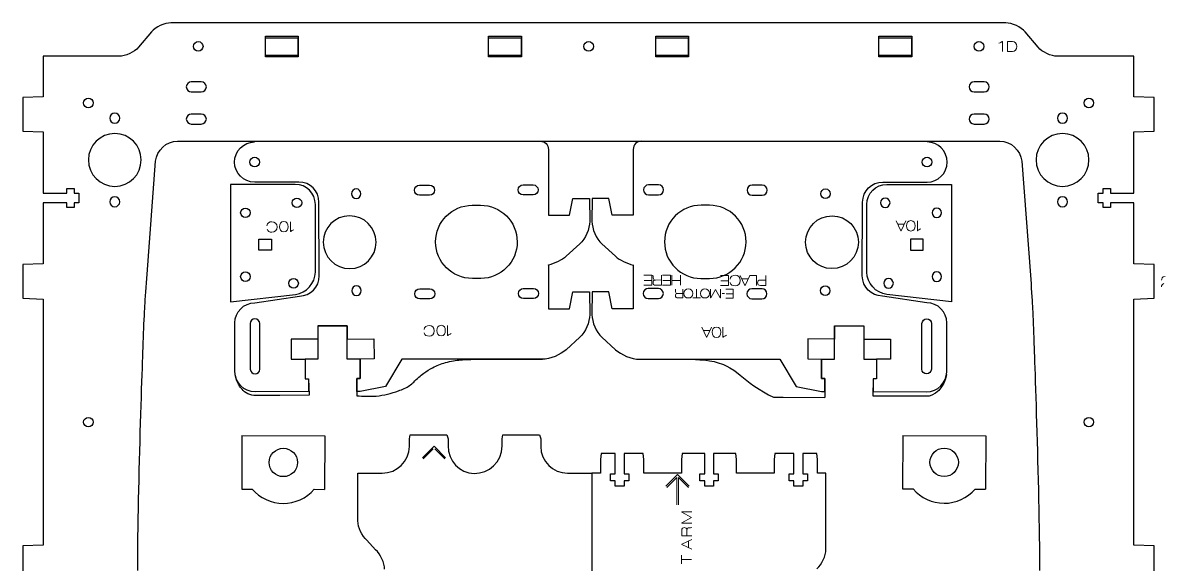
# Model space of a CAD drawing. Header units: millimetres. Extents: x 116 to 1400, y -150 to 993.
# Drawn here: x 1058.7 to 1400.4, y 167.4 to 329.3 of the extents above; entities that cross this region are included whole.
import ezdxf

# ---------------------------------------------------------------- set-up
doc = ezdxf.new("R2010")
doc.units = ezdxf.units.MM
for name, color, linetype in [('CHANGED_PARTS', 3, 'Continuous'), ('CUTS', 1, 'Continuous'), ('ORIGIONAL_PARTS_THAT_WERE_', 6, 'Continuous')]:
    doc.layers.add(name, color=color, linetype=linetype)
doc.layers.add('Text', color=5, linetype='Continuous', lineweight=0)

msp = doc.modelspace()

# ---------------------------------------------------------------- linework, layer by layer
at = {"layer": 'CHANGED_PARTS'}
for p, q in [((1131.27, 319.68), (1131.27, 324.88)), ((1131.27, 324.88), (1141.12, 324.88)), ((1141.12, 319.68), (1141.12, 324.88)), ((1198.05, 319.68), (1198.05, 324.88)), ((1198.05, 324.88), (1207.89, 324.88)), ((1207.89, 319.68), (1207.89, 324.88)), ((1248.05, 319.68), (1248.05, 324.88)), ((1248.05, 324.88), (1257.89, 324.88)), ((1257.89, 319.68), (1257.89, 324.88)), ((1314.82, 319.68), (1314.82, 324.88)), ((1314.82, 324.88), (1324.67, 324.88)), ((1324.67, 319.68), (1324.67, 324.88)), ((1131.27, 319.68), (1141.12, 319.68)), ((1198.05, 319.68), (1207.89, 319.68)), ((1248.05, 319.68), (1257.89, 319.68)), ((1314.82, 319.68), (1324.67, 319.68)), ((1122.2, 224.49), (1122.18, 224.92))]:
    msp.add_line(p, q, dxfattribs=at)
at = {"layer": 'CHANGED_PARTS', "color": 3}
for p, q in [((1146.95, 238.65), (1155.75, 238.68)), ((1146.96, 238.65), (1146.96, 234.7)), ((1155.75, 238.68), (1155.76, 234.73)), ((1301.51, 238.67), (1301.5, 234.73)), ((1301.51, 238.67), (1310.3, 238.65)), ((1310.3, 238.65), (1310.3, 234.69)), ((1146.96, 234.7), (1138.96, 234.67)), ((1138.96, 234.67), (1138.97, 228.67)), ((1155.76, 234.73), (1163.76, 234.76)), ((1163.76, 234.76), (1163.77, 228.75)), ((1293.5, 234.75), (1293.49, 228.75)), ((1301.5, 234.73), (1293.5, 234.75)), ((1310.3, 234.69), (1318.3, 234.67)), ((1318.3, 234.67), (1318.29, 228.67)), ((1138.97, 228.67), (1143.14, 228.69)), ((1143.14, 228.69), (1143.14, 222.84)), ((1163.77, 228.75), (1159.63, 228.74)), ((1159.63, 228.74), (1159.63, 222.89)), ((1193.59, 228.65), (1214.12, 228.67)), ((1243.13, 228.67), (1258.64, 228.66)), ((1258.64, 228.66), (1261.28, 228.54)), ((1261.28, 228.54), (1262.1, 228.47)), ((1262.1, 228.47), (1263.03, 228.37)), ((1263.03, 228.37), (1264.08, 228.23)), ((1264.08, 228.23), (1265.5, 227.95)), ((1265.5, 227.95), (1266.37, 227.74)), ((1266.37, 227.74), (1268.3, 227.09)), ((1268.3, 227.09), (1269.3, 226.64)), ((1269.3, 226.64), (1270.23, 226.13)), ((1270.23, 226.13), (1271.38, 225.39)), ((1293.49, 228.75), (1297.63, 228.74)), ((1297.63, 228.74), (1297.63, 222.9)), ((1318.29, 228.67), (1314.11, 228.69)), ((1314.11, 228.69), (1314.11, 222.84)), ((1143.14, 222.84), (1144.19, 222.85)), ((1144.19, 222.85), (1144.33, 217.89)), ((1158.59, 222.87), (1158.58, 217.77)), ((1159.63, 222.89), (1158.59, 222.87)), ((1271.38, 225.39), (1272.21, 224.79)), ((1272.21, 224.79), (1273.3, 223.92)), ((1273.3, 223.92), (1276.29, 221.53)), ((1297.63, 222.9), (1298.66, 222.89)), ((1298.66, 222.89), (1298.61, 217.27)), ((1313.07, 222.85), (1313.02, 217.62)), ((1314.11, 222.84), (1313.07, 222.85)), ((1334.74, 222.8), (1334.24, 221.54)), ((1335.02, 224.08), (1334.74, 222.8)), ((1335.02, 224.08), (1335.08, 224.92)), ((1276.29, 221.53), (1277.35, 220.76)), ((1277.35, 220.76), (1278.94, 219.7)), ((1278.94, 219.7), (1280.31, 218.89)), ((1280.31, 218.89), (1281.82, 218.06)), ((1332.71, 219.33), (1331.72, 218.48)), ((1333.56, 220.37), (1332.71, 219.33)), ((1334.24, 221.54), (1333.56, 220.37)), ((1135.62, 217.82), (1127.79, 217.78)), ((1144.33, 217.89), (1135.62, 217.82)), ((1281.82, 218.06), (1283.31, 217.34)), ((1283.31, 217.34), (1286.13, 217.33)), ((1286.13, 217.33), (1298.61, 217.27)), ((1329.84, 217.66), (1313.04, 217.62)), ((1330.62, 217.89), (1329.84, 217.66)), ((1331.72, 218.48), (1330.62, 217.89)), ((1124.26, 205.83), (1124.2, 189.83)), ((1124.26, 205.83), (1149.06, 205.74)), ((1149.06, 205.74), (1149, 189.74)), ((1321.96, 205.88), (1321.9, 189.88)), ((1321.96, 205.88), (1346.76, 205.8)), ((1346.76, 205.8), (1346.7, 189.8)), ((1124.2, 189.83), (1127.33, 189.82)), ((1145.88, 189.75), (1149, 189.74)), ((1321.9, 189.88), (1325.03, 189.87)), ((1343.58, 189.81), (1346.7, 189.8))]:
    msp.add_line(p, q, dxfattribs=at)
for centre in [(1136.63, 197.79), (1334.33, 197.84)]:
    msp.add_circle(centre, 4.25, dxfattribs=at)
for centre in [(1136.63, 197.79), (1334.33, 197.84)]:
    msp.add_arc(centre, 12.25, 220.5677, 319.0221, dxfattribs=at)
for points in [[(1076.9, 305.35), (1076.9, 306.14), (1077.53, 306.77), (1078.32, 306.77)], [(1078.32, 303.92), (1077.53, 303.92), (1076.9, 304.56), (1076.9, 305.35)], [(1078.32, 306.77), (1079.11, 306.77), (1079.75, 306.14), (1079.75, 305.35)], [(1079.75, 305.35), (1079.75, 304.56), (1079.11, 303.92), (1078.32, 303.92)], [(1376.2, 305.35), (1376.2, 306.14), (1376.83, 306.77), (1377.62, 306.77)], [(1377.62, 303.92), (1376.83, 303.92), (1376.2, 304.56), (1376.2, 305.35)], [(1377.62, 306.77), (1378.41, 306.77), (1379.04, 306.14), (1379.04, 305.35)], [(1379.04, 305.35), (1379.04, 304.56), (1378.41, 303.92), (1377.62, 303.92)], [(1076.9, 209.87), (1076.9, 210.65), (1077.53, 211.29), (1078.32, 211.29)], [(1078.32, 208.44), (1077.53, 208.44), (1076.9, 209.08), (1076.9, 209.87)], [(1078.32, 211.29), (1079.11, 211.29), (1079.75, 210.65), (1079.75, 209.87)], [(1079.75, 209.87), (1079.75, 209.08), (1079.11, 208.44), (1078.32, 208.44)], [(1376.2, 209.87), (1376.2, 210.65), (1376.83, 211.29), (1377.62, 211.29)], [(1377.62, 208.44), (1376.83, 208.44), (1376.2, 209.08), (1376.2, 209.87)], [(1377.62, 211.29), (1378.41, 211.29), (1379.04, 210.65), (1379.04, 209.87)], [(1379.04, 209.87), (1379.04, 209.08), (1378.41, 208.44), (1377.62, 208.44)]]:
    msp.add_open_spline(points, degree=3, dxfattribs=at)
for points, knots in [([(1158.58, 217.77), (1160.54, 217.63), (1164.8, 217.32), (1170.09, 218.82), (1173.95, 220.25), (1175.75, 221.96), (1177.1, 223.28), (1178.96, 224.76), (1181.56, 226.4), (1184.58, 227.59), (1188.17, 228.38), (1191.01, 228.63), (1193.05, 228.65), (1193.59, 228.65)], [0, 0, 0, 0, 5.875427, 12.707763, 16.361945, 17.995967, 20.0759, 22.036762, 25.11717, 29.265572, 31.675807, 36.152851, 37.779355, 37.779355, 37.779355, 37.779355]), ([(1127.79, 217.78), (1126.99, 217.99), (1125.49, 218.39), (1124.07, 219.85), (1123.11, 221.3), (1122.44, 222.78), (1122.28, 223.92), (1122.2, 224.49)], [0, 0, 0, 0, 2.433095, 4.57217, 5.897493, 7.664195, 9.361944, 9.361944, 9.361944, 9.361944])]:
    msp.add_open_spline(points, degree=3, knots=knots, dxfattribs=at)
at = {"layer": 'CUTS', "color": 1}
for points in [[(1352.74, 329.33), (1103, 329.33)], [(1097.18, 326.62), (1093.32, 322.03)], [(1362.42, 322.03), (1358.56, 326.62)], [(1087.51, 319.33), (1064.81, 319.33), (1064.81, 307.23), (1058.72, 306.98), (1058.72, 296.94), (1064.81, 296.69), (1064.81, 278.38), (1071.83, 278.38), (1071.83, 279.78), (1074.03, 279.78), (1074.03, 278.38), (1075.47, 278.38), (1075.47, 275.52), (1074.03, 275.52), (1074.03, 274.12), (1071.83, 274.12), (1071.83, 275.52), (1064.81, 275.52), (1064.81, 257.26), (1058.72, 257.01), (1058.72, 246.92), (1064.81, 246.67), (1064.81, 173.06), (1058.72, 172.81), (1058.72, 162.76)], [(1397.18, 162.76), (1397.18, 172.81), (1391.1, 173.06), (1391.1, 246.67), (1397.18, 246.92), (1397.18, 257.01), (1391.1, 257.26), (1391.1, 275.52), (1384.08, 275.52), (1384.08, 274.12), (1381.88, 274.12), (1381.88, 275.52), (1380.43, 275.52), (1380.43, 278.38), (1381.88, 278.38), (1381.88, 279.78), (1384.08, 279.78), (1384.08, 278.38), (1391.1, 278.38), (1391.1, 296.69), (1397.18, 296.94), (1397.18, 306.98), (1391.1, 307.23), (1391.1, 319.33), (1368.23, 319.33)], [(1112.11, 311.65), (1109.11, 311.65)], [(1346.29, 311.65), (1343.29, 311.65)], [(1109.11, 308.65), (1112.11, 308.65), (1112.11, 308.65)], [(1343.29, 308.65), (1346.29, 308.65), (1346.29, 308.65)], [(1112.11, 302.05), (1109.11, 302.05)], [(1346.29, 302.05), (1343.29, 302.05)], [(1109.11, 299.05), (1112.11, 299.05), (1112.11, 299.05)], [(1343.29, 299.05), (1346.29, 299.05), (1346.29, 299.05)], [(1104.96, 293.91), (1350.99, 293.91)], [(1215.96, 291.45), (1215.96, 271.74), (1222.29, 271.74), (1223.27, 276.76), (1228.27, 276.78), (1228.29, 269.93)], [(1241.3, 291.45), (1241.3, 271.74), (1234.97, 271.74), (1233.99, 276.76), (1228.99, 276.78), (1228.97, 269.93)], [(1095.86, 254.11), (1098.43, 287.93)], [(1357.52, 287.93), (1360.11, 253.81)], [(1140.23, 280.99), (1120.86, 280.94), (1120.86, 245.82), (1140.26, 248.07)], [(1141.3, 281.68), (1128.07, 281.66)], [(1177.35, 280.75), (1180.36, 280.76), (1180.36, 280.76)], [(1208.35, 280.83), (1211.36, 280.84), (1211.36, 280.84)], [(1248.91, 280.83), (1245.9, 280.84), (1245.9, 280.84)], [(1279.91, 280.75), (1276.9, 280.76), (1276.9, 280.76)], [(1315.96, 281.68), (1329.19, 281.66)], [(1317.18, 280.99), (1336.55, 280.94), (1336.55, 245.82), (1317.15, 248.07)], [(1180.37, 277.76), (1177.36, 277.75)], [(1211.37, 277.84), (1208.36, 277.83)], [(1245.89, 277.84), (1248.9, 277.83)], [(1276.89, 277.76), (1279.9, 277.75)], [(1146.22, 254.76), (1146.22, 274.98), (1146.22, 274.98)], [(1146.22, 254.76), (1146.22, 274.98), (1146.22, 274.98)], [(1147.41, 253.6), (1147.31, 275.69)], [(1193.12, 274.74), (1195.62, 274.75), (1195.62, 274.75)], [(1264.14, 274.74), (1261.64, 274.75), (1261.64, 274.75)], [(1309.84, 253.6), (1309.94, 275.69)], [(1311.19, 254.76), (1311.19, 274.98), (1311.19, 274.98)], [(1311.19, 254.76), (1311.19, 274.98), (1311.19, 274.98)], [(1129.35, 263.86), (1129.35, 264.57), (1133.15, 264.57), (1133.15, 261.27), (1129.35, 261.27), (1129.35, 263.86), (1129.35, 263.86)], [(1225.36, 263.23), (1221.27, 259.47)], [(1231.9, 263.23), (1235.99, 259.47)], [(1328.06, 263.86), (1328.06, 264.57), (1324.26, 264.57), (1324.26, 261.27), (1328.06, 261.27), (1328.06, 263.86), (1328.06, 263.86)], [(1215.96, 256.87), (1215.96, 256.88), (1215.96, 243.8), (1222.29, 243.8), (1223.27, 248.82), (1228.27, 248.83), (1228.29, 241.99)], [(1241.3, 256.87), (1241.3, 256.88), (1241.3, 243.8), (1234.97, 243.8), (1233.99, 248.82), (1228.99, 248.83), (1228.97, 241.99)], [(1177.43, 249.75), (1180.44, 249.75), (1180.44, 249.75)], [(1195.68, 252.85), (1193.18, 252.84)], [(1208.43, 249.83), (1211.44, 249.84), (1211.44, 249.84)], [(1248.83, 249.83), (1245.82, 249.84), (1245.82, 249.84)], [(1261.58, 252.85), (1264.08, 252.84)], [(1279.83, 249.75), (1276.82, 249.76), (1276.82, 249.76)], [(1128.12, 245.55), (1141.43, 247.58)], [(1180.45, 246.75), (1177.44, 246.75)], [(1211.45, 246.84), (1208.44, 246.83)], [(1245.81, 246.84), (1248.82, 246.83)], [(1276.81, 246.76), (1279.82, 246.75)], [(1329.13, 245.55), (1315.83, 247.58)], [(1122.18, 224.92), (1122.14, 239.54)], [(1126.72, 239.35), (1126.76, 225.68), (1126.76, 225.68)], [(1129.61, 225.69), (1129.58, 239.35)], [(1327.65, 225.69), (1327.68, 239.36)], [(1330.53, 239.35), (1330.5, 225.68), (1330.5, 225.68)], [(1335.08, 224.92), (1335.12, 239.54)], [(1225.36, 235.28), (1221.27, 231.52)], [(1231.9, 235.28), (1235.99, 231.52)], [(1174.37, 202.58), (1174.37, 202.78), (1174.37, 204.87), (1174.62, 206.1), (1185.55, 206.1), (1185.9, 204.87), (1185.9, 202.94), (1185.9, 202.78)], [(1202.09, 202.78), (1202.1, 202.94), (1202.1, 204.87), (1202.35, 206.1), (1213.27, 206.1), (1213.62, 204.87), (1213.62, 202.78), (1213.63, 202.58)], [(1298.95, 194.59), (1296.48, 194.59), (1296.48, 198.66), (1296.23, 200.49), (1292, 200.49), (1292, 194.36), (1293.4, 194.36), (1293.4, 192.26), (1292, 192.26), (1292, 190.73), (1289.4, 190.73), (1289.4, 192.26), (1288, 192.26), (1288, 194.36), (1289.4, 194.36), (1289.4, 200.49), (1283.68, 200.49), (1283.43, 198.66), (1283.43, 194.59), (1272.25, 194.59), (1272.25, 198.66), (1272, 200.49), (1265.28, 200.49), (1265.28, 194.36), (1266.68, 194.36), (1266.68, 192.26), (1265.28, 192.26), (1265.28, 190.73), (1262.68, 190.73), (1262.68, 192.26), (1261.28, 192.26), (1261.28, 194.36), (1262.68, 194.36), (1262.68, 200.49), (1255.95, 200.49), (1255.7, 198.66), (1255.7, 194.59), (1244.53, 194.59), (1244.53, 198.66), (1244.28, 200.49), (1238.55, 200.49), (1238.55, 194.36), (1239.95, 194.36), (1239.95, 192.26), (1238.55, 192.26), (1238.55, 190.73), (1235.95, 190.73), (1235.95, 192.26), (1234.55, 192.26), (1234.55, 194.36), (1235.95, 194.36), (1235.95, 200.49), (1231.73, 200.49), (1231.48, 198.66), (1231.48, 194.59), (1228.95, 194.59), (1228.95, 69.02)], [(1158.95, 180.32), (1158.95, 194.59), (1166.22, 194.59)], [(1221.67, 194.59), (1228.95, 194.59)], [(1298.95, 171.82), (1298.95, 194.59), (1298.95, 194.59)], [(1164.24, 171.64), (1161.65, 174.51)]]:
    msp.add_lwpolyline(points, dxfattribs=at)
for points in [[(1103, 329.33), (1101.05, 329.33), (1098.44, 328.11), (1097.18, 326.62)], [(1358.56, 326.62), (1357.31, 328.11), (1354.69, 329.33), (1352.74, 329.33)], [(1093.32, 322.03), (1092.07, 320.54), (1089.45, 319.33), (1087.51, 319.33)], [(1109.77, 322.28), (1109.77, 323.07), (1110.41, 323.71), (1111.2, 323.71)], [(1111.2, 320.86), (1110.41, 320.86), (1109.77, 321.5), (1109.77, 322.28)], [(1111.2, 323.71), (1111.99, 323.71), (1112.62, 323.07), (1112.62, 322.28)], [(1112.62, 322.28), (1112.62, 321.5), (1111.99, 320.86), (1111.2, 320.86)], [(1226.55, 322.28), (1226.55, 323.07), (1227.18, 323.71), (1227.97, 323.71)], [(1227.97, 320.86), (1227.18, 320.86), (1226.55, 321.5), (1226.55, 322.28)], [(1227.97, 323.71), (1228.76, 323.71), (1229.39, 323.07), (1229.39, 322.28)], [(1229.39, 322.28), (1229.39, 321.5), (1228.76, 320.86), (1227.97, 320.86)], [(1343.32, 322.29), (1343.32, 323.07), (1343.95, 323.71), (1344.74, 323.71)], [(1344.74, 320.86), (1343.95, 320.86), (1343.32, 321.5), (1343.32, 322.29)], [(1344.74, 323.71), (1345.53, 323.71), (1346.17, 323.07), (1346.17, 322.29)], [(1346.17, 322.29), (1346.17, 321.5), (1345.53, 320.86), (1344.74, 320.86)], [(1368.23, 319.33), (1366.29, 319.33), (1363.67, 320.54), (1362.42, 322.03)], [(1109.11, 311.65), (1108.28, 311.65), (1107.61, 310.98), (1107.61, 310.15)], [(1113.61, 310.15), (1113.61, 310.98), (1112.94, 311.65), (1112.11, 311.65)], [(1343.29, 311.65), (1342.46, 311.65), (1341.79, 310.98), (1341.79, 310.15)], [(1347.79, 310.15), (1347.79, 310.98), (1347.12, 311.65), (1346.29, 311.65)], [(1107.61, 310.15), (1107.61, 309.32), (1108.28, 308.65), (1109.11, 308.65)], [(1112.11, 308.65), (1112.94, 308.65), (1113.61, 309.32), (1113.61, 310.15)], [(1341.79, 310.15), (1341.79, 309.32), (1342.46, 308.65), (1343.29, 308.65)], [(1346.29, 308.65), (1347.12, 308.65), (1347.79, 309.32), (1347.79, 310.15)], [(1086.22, 302.3), (1085.39, 302.3), (1084.72, 301.63), (1084.72, 300.8)], [(1084.72, 300.8), (1084.72, 299.97), (1085.39, 299.3), (1086.22, 299.3)], [(1087.72, 300.8), (1087.72, 301.63), (1087.05, 302.3), (1086.22, 302.3)], [(1086.22, 299.3), (1087.05, 299.3), (1087.72, 299.97), (1087.72, 300.8)], [(1109.11, 302.05), (1108.28, 302.05), (1107.61, 301.38), (1107.61, 300.55)], [(1113.61, 300.55), (1113.61, 301.38), (1112.94, 302.05), (1112.11, 302.05)], [(1343.29, 302.05), (1342.46, 302.05), (1341.79, 301.38), (1341.79, 300.55)], [(1347.79, 300.55), (1347.79, 301.38), (1347.12, 302.05), (1346.29, 302.05)], [(1369.72, 302.3), (1368.89, 302.3), (1368.22, 301.63), (1368.22, 300.8)], [(1368.22, 300.8), (1368.22, 299.97), (1368.89, 299.3), (1369.72, 299.3)], [(1371.22, 300.8), (1371.22, 301.63), (1370.55, 302.3), (1369.72, 302.3)], [(1369.72, 299.3), (1370.55, 299.3), (1371.22, 299.97), (1371.22, 300.8)], [(1107.61, 300.55), (1107.61, 299.72), (1108.28, 299.05), (1109.11, 299.05)], [(1112.11, 299.05), (1112.94, 299.05), (1113.61, 299.72), (1113.61, 300.55)], [(1341.79, 300.55), (1341.79, 299.72), (1342.46, 299.05), (1343.29, 299.05)], [(1346.29, 299.05), (1347.12, 299.05), (1347.79, 299.72), (1347.79, 300.55)], [(1086.22, 296.2), (1081.86, 296.2), (1078.32, 292.67), (1078.32, 288.3)], [(1094.12, 288.3), (1094.12, 292.67), (1090.58, 296.2), (1086.22, 296.2)], [(1098.43, 287.93), (1098.72, 291.22), (1101.66, 293.91), (1104.96, 293.91)], [(1213.48, 293.91), (1214.84, 293.91), (1215.95, 292.81), (1215.96, 291.45)], [(1243.78, 293.91), (1242.42, 293.91), (1241.31, 292.81), (1241.3, 291.45)], [(1350.99, 293.91), (1354.29, 293.91), (1357.23, 291.22), (1357.52, 287.93)], [(1369.72, 296.2), (1365.36, 296.2), (1361.82, 292.67), (1361.82, 288.3)], [(1377.62, 288.3), (1377.62, 292.67), (1374.08, 296.2), (1369.72, 296.2)], [(1122.05, 287.64), (1122.04, 290.96), (1124.72, 293.67), (1128.03, 293.68)], [(1335.21, 287.64), (1335.22, 290.96), (1332.54, 293.67), (1329.22, 293.68)], [(1078.32, 288.3), (1078.32, 283.94), (1081.86, 280.4), (1086.22, 280.4)], [(1086.22, 280.4), (1090.58, 280.4), (1094.12, 283.94), (1094.12, 288.3)], [(1128.07, 281.66), (1124.75, 281.65), (1122.06, 284.33), (1122.05, 287.64)], [(1126.63, 287.68), (1126.63, 288.46), (1127.27, 289.1), (1128.06, 289.1)], [(1128.06, 286.25), (1127.27, 286.25), (1126.63, 286.89), (1126.63, 287.68)], [(1128.06, 289.1), (1128.85, 289.1), (1129.49, 288.46), (1129.49, 287.68)], [(1129.49, 287.68), (1129.49, 286.89), (1128.85, 286.25), (1128.06, 286.25)], [(1327.77, 287.68), (1327.77, 288.46), (1328.41, 289.1), (1329.2, 289.1)], [(1329.2, 286.25), (1328.41, 286.25), (1327.77, 286.89), (1327.77, 287.68)], [(1329.19, 281.66), (1332.51, 281.65), (1335.2, 284.33), (1335.21, 287.64)], [(1329.2, 289.1), (1329.99, 289.1), (1330.62, 288.46), (1330.62, 287.68)], [(1330.62, 287.68), (1330.62, 286.89), (1329.99, 286.25), (1329.2, 286.25)], [(1361.82, 288.3), (1361.82, 283.94), (1365.36, 280.4), (1369.72, 280.4)], [(1369.72, 280.4), (1374.08, 280.4), (1377.62, 283.94), (1377.62, 288.3)], [(1146.22, 274.98), (1146.23, 278.3), (1143.55, 280.99), (1140.23, 280.99)], [(1147.31, 275.69), (1147.3, 279.01), (1144.61, 281.69), (1141.3, 281.68)], [(1175.85, 279.24), (1175.85, 280.07), (1176.52, 280.74), (1177.35, 280.75)], [(1180.36, 280.76), (1181.19, 280.76), (1181.86, 280.09), (1181.86, 279.26)], [(1206.85, 279.33), (1206.85, 280.16), (1207.52, 280.83), (1208.35, 280.83)], [(1211.36, 280.84), (1212.18, 280.84), (1212.86, 280.17), (1212.86, 279.34)], [(1245.9, 280.84), (1245.07, 280.84), (1244.4, 280.17), (1244.4, 279.34)], [(1250.41, 279.33), (1250.41, 280.16), (1249.74, 280.83), (1248.91, 280.83)], [(1276.9, 280.76), (1276.07, 280.76), (1275.4, 280.09), (1275.4, 279.26)], [(1281.41, 279.24), (1281.41, 280.07), (1280.74, 280.75), (1279.91, 280.75)], [(1309.94, 275.69), (1309.95, 279.01), (1312.65, 281.69), (1315.96, 281.68)], [(1311.19, 274.98), (1311.19, 278.3), (1313.87, 280.99), (1317.18, 280.99)], [(1086.22, 277.3), (1085.39, 277.3), (1084.72, 276.63), (1084.72, 275.8)], [(1087.72, 275.8), (1087.72, 276.63), (1087.05, 277.3), (1086.22, 277.3)], [(1139.29, 275.49), (1139.29, 276.28), (1139.93, 276.91), (1140.72, 276.91)], [(1140.72, 276.91), (1141.5, 276.91), (1142.14, 276.28), (1142.14, 275.49)], [(1158.44, 279.63), (1157.65, 279.62), (1157.02, 278.98), (1157.02, 278.2)], [(1157.02, 278.2), (1157.02, 277.41), (1157.66, 276.77), (1158.45, 276.78)], [(1159.87, 278.2), (1159.87, 278.99), (1159.23, 279.63), (1158.44, 279.63)], [(1158.45, 276.78), (1159.23, 276.78), (1159.87, 277.42), (1159.87, 278.2)], [(1177.36, 277.75), (1176.53, 277.74), (1175.85, 278.41), (1175.85, 279.24)], [(1181.86, 279.26), (1181.86, 278.43), (1181.19, 277.76), (1180.37, 277.76)], [(1208.36, 277.83), (1207.53, 277.83), (1206.85, 278.5), (1206.85, 279.33)], [(1212.86, 279.34), (1212.86, 278.51), (1212.19, 277.84), (1211.37, 277.84)], [(1244.4, 279.34), (1244.4, 278.52), (1245.06, 277.84), (1245.89, 277.84)], [(1248.9, 277.83), (1249.73, 277.83), (1250.4, 278.5), (1250.41, 279.33)], [(1275.4, 279.26), (1275.4, 278.43), (1276.06, 277.76), (1276.89, 277.76)], [(1279.9, 277.75), (1280.73, 277.74), (1281.4, 278.41), (1281.41, 279.24)], [(1297.39, 278.21), (1297.39, 278.99), (1298.03, 279.63), (1298.82, 279.63)], [(1298.81, 276.78), (1298.02, 276.78), (1297.39, 277.42), (1297.39, 278.21)], [(1300.24, 278.2), (1300.24, 277.41), (1299.6, 276.78), (1298.81, 276.78)], [(1298.82, 279.63), (1299.61, 279.62), (1300.24, 278.99), (1300.24, 278.2)], [(1316.7, 276.91), (1315.91, 276.91), (1315.27, 276.28), (1315.27, 275.49)], [(1318.12, 275.49), (1318.12, 276.28), (1317.48, 276.91), (1316.7, 276.91)], [(1369.72, 277.3), (1368.89, 277.3), (1368.22, 276.63), (1368.22, 275.8)], [(1371.22, 275.8), (1371.22, 276.63), (1370.55, 277.3), (1369.72, 277.3)], [(1084.72, 275.8), (1084.72, 274.97), (1085.39, 274.3), (1086.22, 274.3)], [(1086.22, 274.3), (1087.05, 274.3), (1087.72, 274.97), (1087.72, 275.8)], [(1123.87, 272.49), (1123.87, 273.28), (1124.51, 273.92), (1125.3, 273.92)], [(1125.3, 273.92), (1126.08, 273.92), (1126.72, 273.28), (1126.72, 272.49)], [(1140.72, 274.07), (1139.93, 274.07), (1139.29, 274.7), (1139.29, 275.49)], [(1142.14, 275.49), (1142.14, 274.7), (1141.5, 274.07), (1140.72, 274.07)], [(1182.2, 263.76), (1182.18, 269.81), (1187.07, 274.72), (1193.12, 274.74)], [(1195.62, 274.75), (1201.67, 274.76), (1206.58, 269.87), (1206.6, 263.83)], [(1261.64, 274.75), (1255.59, 274.76), (1250.68, 269.87), (1250.66, 263.83)], [(1275.06, 263.76), (1275.08, 269.81), (1270.19, 274.72), (1264.14, 274.74)], [(1315.27, 275.49), (1315.27, 274.7), (1315.91, 274.07), (1316.7, 274.07)], [(1316.7, 274.07), (1317.48, 274.07), (1318.12, 274.7), (1318.12, 275.49)], [(1332.12, 273.92), (1331.33, 273.92), (1330.69, 273.28), (1330.69, 272.49)], [(1333.54, 272.49), (1333.54, 273.28), (1332.9, 273.92), (1332.12, 273.92)], [(1368.22, 275.8), (1368.22, 274.97), (1368.89, 274.3), (1369.72, 274.3)], [(1369.72, 274.3), (1370.55, 274.3), (1371.22, 274.97), (1371.22, 275.8)], [(1125.3, 271.07), (1124.51, 271.07), (1123.87, 271.7), (1123.87, 272.49)], [(1126.72, 272.49), (1126.72, 271.7), (1126.08, 271.07), (1125.3, 271.07)], [(1156.46, 271.59), (1152.1, 271.58), (1148.57, 268.03), (1148.58, 263.67)], [(1164.38, 263.71), (1164.37, 268.07), (1160.82, 271.6), (1156.46, 271.59)], [(1292.88, 263.71), (1292.89, 268.07), (1296.43, 271.6), (1300.8, 271.59)], [(1300.8, 271.59), (1305.16, 271.58), (1308.69, 268.03), (1308.68, 263.67)], [(1330.69, 272.49), (1330.69, 271.7), (1331.33, 271.07), (1332.12, 271.07)], [(1332.12, 271.07), (1332.9, 271.07), (1333.54, 271.7), (1333.54, 272.49)], [(1228.29, 269.93), (1228.3, 267.73), (1226.98, 264.71), (1225.36, 263.23)], [(1228.97, 269.93), (1228.96, 267.73), (1230.28, 264.71), (1231.9, 263.23)], [(1148.58, 263.67), (1148.59, 259.31), (1152.14, 255.78), (1156.5, 255.79)], [(1156.5, 255.79), (1160.87, 255.8), (1164.39, 259.35), (1164.38, 263.71)], [(1193.18, 252.84), (1187.13, 252.82), (1182.21, 257.71), (1182.2, 263.76)], [(1206.6, 263.83), (1206.62, 257.78), (1201.73, 252.86), (1195.68, 252.85)], [(1250.66, 263.83), (1250.64, 257.78), (1255.53, 252.86), (1261.58, 252.85)], [(1264.08, 252.84), (1270.13, 252.82), (1275.04, 257.71), (1275.06, 263.76)], [(1300.75, 255.79), (1296.39, 255.8), (1292.86, 259.35), (1292.88, 263.71)], [(1308.68, 263.67), (1308.66, 259.31), (1305.12, 255.78), (1300.75, 255.79)], [(1221.27, 259.47), (1220.06, 258.36), (1217.83, 257.33), (1215.96, 256.87)], [(1235.99, 259.47), (1237.19, 258.36), (1239.43, 257.33), (1241.3, 256.87)], [(1095.22, 244.68), (1095.32, 246.58), (1095.61, 250.82), (1095.86, 254.11)], [(1123.87, 253.39), (1123.87, 254.18), (1124.51, 254.82), (1125.3, 254.82)], [(1125.3, 251.97), (1124.51, 251.97), (1123.87, 252.6), (1123.87, 253.39)], [(1125.3, 254.82), (1126.08, 254.82), (1126.72, 254.18), (1126.72, 253.39)], [(1126.72, 253.39), (1126.72, 252.6), (1126.08, 251.97), (1125.3, 251.97)], [(1140.26, 248.07), (1143.54, 248.45), (1146.22, 251.46), (1146.22, 254.76)], [(1141.43, 247.58), (1144.75, 247.59), (1147.42, 250.29), (1147.41, 253.6)], [(1315.83, 247.58), (1312.51, 247.59), (1309.83, 250.29), (1309.84, 253.6)], [(1317.15, 248.07), (1313.87, 248.45), (1311.19, 251.46), (1311.19, 254.76)], [(1332.12, 254.82), (1331.33, 254.82), (1330.69, 254.18), (1330.69, 253.39)], [(1330.69, 253.39), (1330.69, 252.6), (1331.33, 251.97), (1332.12, 251.97)], [(1333.54, 253.39), (1333.54, 254.18), (1332.9, 254.82), (1332.12, 254.82)], [(1332.12, 251.97), (1332.9, 251.97), (1333.54, 252.6), (1333.54, 253.39)], [(1360.11, 253.81), (1360.36, 250.52), (1360.63, 246.34), (1360.72, 244.53)], [(1138.29, 251.39), (1138.29, 252.18), (1138.93, 252.81), (1139.72, 252.81)], [(1139.72, 249.97), (1138.93, 249.97), (1138.29, 250.6), (1138.29, 251.39)], [(1139.72, 252.81), (1140.5, 252.81), (1141.14, 252.18), (1141.14, 251.39)], [(1141.14, 251.39), (1141.14, 250.6), (1140.5, 249.97), (1139.72, 249.97)], [(1158.52, 250.62), (1157.73, 250.62), (1157.1, 249.98), (1157.1, 249.19)], [(1159.95, 249.2), (1159.94, 249.99), (1159.31, 250.62), (1158.52, 250.62)], [(1175.94, 248.24), (1175.93, 249.07), (1176.6, 249.74), (1177.43, 249.75)], [(1180.44, 249.75), (1181.27, 249.76), (1181.94, 249.09), (1181.95, 248.26)], [(1206.94, 248.33), (1206.93, 249.16), (1207.6, 249.83), (1208.43, 249.83)], [(1211.44, 249.84), (1212.27, 249.84), (1212.94, 249.17), (1212.95, 248.34)], [(1245.82, 249.84), (1244.99, 249.84), (1244.31, 249.17), (1244.31, 248.34)], [(1250.32, 248.33), (1250.32, 249.16), (1249.66, 249.83), (1248.83, 249.83)], [(1276.82, 249.76), (1275.99, 249.76), (1275.31, 249.09), (1275.31, 248.26)], [(1281.32, 248.24), (1281.32, 249.07), (1280.65, 249.75), (1279.83, 249.75)], [(1297.31, 249.2), (1297.31, 249.99), (1297.95, 250.62), (1298.74, 250.62)], [(1298.74, 250.62), (1299.53, 250.62), (1300.16, 249.98), (1300.16, 249.19)], [(1317.7, 252.81), (1316.91, 252.81), (1316.27, 252.18), (1316.27, 251.39)], [(1316.27, 251.39), (1316.27, 250.6), (1316.91, 249.97), (1317.7, 249.97)], [(1319.12, 251.39), (1319.12, 252.18), (1318.48, 252.81), (1317.7, 252.81)], [(1317.7, 249.97), (1318.48, 249.97), (1319.12, 250.6), (1319.12, 251.39)], [(1157.1, 249.19), (1157.1, 248.4), (1157.74, 247.77), (1158.53, 247.77)], [(1158.53, 247.77), (1159.31, 247.77), (1159.95, 248.41), (1159.95, 249.2)], [(1177.44, 246.75), (1176.61, 246.74), (1175.94, 247.41), (1175.94, 248.24)], [(1181.95, 248.26), (1181.95, 247.43), (1181.28, 246.76), (1180.45, 246.75)], [(1208.44, 246.83), (1207.61, 246.83), (1206.94, 247.5), (1206.94, 248.33)], [(1212.95, 248.34), (1212.95, 247.51), (1212.28, 246.84), (1211.45, 246.84)], [(1244.31, 248.34), (1244.31, 247.52), (1244.98, 246.84), (1245.81, 246.84)], [(1248.82, 246.83), (1249.65, 246.83), (1250.32, 247.5), (1250.32, 248.33)], [(1275.31, 248.26), (1275.31, 247.43), (1275.98, 246.76), (1276.81, 246.76)], [(1279.82, 246.75), (1280.65, 246.74), (1281.32, 247.41), (1281.32, 248.24)], [(1298.73, 247.77), (1297.95, 247.77), (1297.31, 248.41), (1297.31, 249.2)], [(1300.16, 249.19), (1300.16, 248.41), (1299.52, 247.77), (1298.73, 247.77)], [(1094.8, 235.23), (1094.93, 238.53), (1095.11, 242.78), (1095.22, 244.68)], [(1122.14, 239.54), (1122.13, 242.85), (1124.81, 245.54), (1128.12, 245.55)], [(1335.12, 239.54), (1335.13, 242.85), (1332.45, 245.54), (1329.13, 245.55)], [(1360.72, 244.53), (1360.81, 242.71), (1360.98, 238.53), (1361.1, 235.23)], [(1128.15, 240.78), (1127.36, 240.77), (1126.72, 240.13), (1126.72, 239.35)], [(1129.58, 239.35), (1129.57, 240.14), (1128.93, 240.78), (1128.15, 240.78)], [(1228.29, 241.99), (1228.3, 239.79), (1226.98, 236.77), (1225.36, 235.28)], [(1228.97, 241.99), (1228.96, 239.79), (1230.28, 236.77), (1231.9, 235.28)], [(1327.68, 239.36), (1327.69, 240.14), (1328.33, 240.78), (1329.11, 240.78)], [(1329.11, 240.78), (1329.9, 240.77), (1330.54, 240.13), (1330.53, 239.35)], [(1093.07, 165.48), (1093.06, 190.04), (1094.8, 235.23), (1094.8, 235.23)], [(1361.1, 235.23), (1361.1, 235.23), (1362.84, 190.04), (1362.84, 165.48)], [(1221.27, 231.52), (1219.65, 230.03), (1216.32, 228.68), (1214.12, 228.67)], [(1235.99, 231.52), (1237.61, 230.03), (1240.93, 228.68), (1243.13, 228.67)], [(1126.76, 225.68), (1126.76, 224.9), (1127.4, 224.26), (1128.19, 224.26)], [(1128.19, 224.26), (1128.98, 224.26), (1129.61, 224.9), (1129.61, 225.69)], [(1329.07, 224.26), (1328.28, 224.27), (1327.64, 224.9), (1327.65, 225.69)], [(1330.5, 225.68), (1330.49, 224.9), (1329.85, 224.26), (1329.07, 224.26)], [(1166.22, 194.59), (1170.67, 194.59), (1174.29, 198.15), (1174.37, 202.58)], [(1185.9, 202.78), (1185.98, 198.35), (1189.25, 194.5), (1193.7, 194.5)], [(1193.7, 194.5), (1198.16, 194.5), (1202, 197.82), (1202.09, 202.78)], [(1213.63, 202.58), (1213.71, 198.15), (1217.23, 194.59), (1221.67, 194.59)], [(1161.65, 174.51), (1160.16, 175.76), (1158.95, 178.38), (1158.95, 180.32)], [(1166.95, 165.83), (1166.95, 167.78), (1165.73, 170.39), (1164.24, 171.64)], [(1296.25, 166.01), (1297.73, 167.26), (1298.95, 169.88), (1298.95, 171.82)]]:
    msp.add_open_spline(points, degree=3, dxfattribs=at)
at = {"layer": 'ORIGIONAL_PARTS_THAT_WERE_', "color": 6}
for points in [[(1131.27, 325.38), (1141.12, 325.38), (1141.12, 319.18), (1131.27, 319.18), (1131.27, 325.38), (1131.27, 325.38)], [(1198.05, 325.38), (1207.89, 325.38), (1207.89, 319.18), (1198.05, 319.18), (1198.05, 325.38), (1198.05, 325.38)], [(1248.05, 325.38), (1257.89, 325.38), (1257.89, 319.18), (1248.05, 319.18), (1248.05, 325.38), (1248.05, 325.38)], [(1314.82, 325.38), (1324.67, 325.38), (1324.67, 319.18), (1314.82, 319.18), (1314.82, 325.38), (1314.82, 325.38)], [(1214.12, 228.67), (1172.1, 228.67), (1167.19, 220.54), (1159.65, 219.02), (1158.6, 219.02), (1158.59, 222.89), (1159.63, 222.89), (1159.63, 228.74), (1159.63, 228.74), (1155.77, 228.73), (1155.75, 238.68), (1153.68, 238.67), (1153.68, 238.67), (1149.02, 238.66), (1149.02, 238.66), (1146.95, 238.65), (1146.97, 228.7), (1143.14, 228.69), (1143.14, 228.69), (1143.14, 222.84), (1144.19, 222.85), (1144.2, 218.98), (1128.2, 218.94)], [(1243.13, 228.67), (1285.16, 228.67), (1290.07, 220.54), (1297.6, 219.02), (1298.65, 219.02), (1298.66, 222.89), (1297.63, 222.89), (1297.63, 228.74), (1297.63, 228.74), (1301.49, 228.73), (1301.51, 238.68), (1303.57, 238.67), (1303.57, 238.67), (1308.24, 238.66), (1308.24, 238.66), (1310.3, 238.65), (1310.29, 228.7), (1314.11, 228.69), (1314.11, 228.69), (1314.11, 222.84), (1313.06, 222.85), (1313.05, 218.98), (1329.06, 218.94)]]:
    msp.add_lwpolyline(points, dxfattribs=at)
for points in [[(1128.2, 218.94), (1124.88, 218.93), (1122.19, 221.61), (1122.18, 224.92)], [(1329.06, 218.94), (1332.38, 218.93), (1335.07, 221.61), (1335.08, 224.92)]]:
    msp.add_open_spline(points, degree=3, dxfattribs=at)
at = {"layer": 'Text', "color": 5}
for points in [[(1351.66, 323.77), (1351.77, 323.77), (1351.77, 320.8)], [(1353.27, 323.79), (1354.74, 323.79)], [(1354.74, 320.77), (1353.27, 320.77), (1353.27, 323.79), (1353.27, 323.79)], [(1322.88, 270.09), (1321.49, 267.08), (1321.38, 267.08), (1320, 270.1)], [(1326.42, 267.1), (1326.31, 267.1), (1326.31, 270.08)], [(1138.86, 266.85), (1138.75, 266.85), (1138.75, 269.83)], [(1320.45, 269.1), (1322.43, 269.09)], [(1244.45, 253.85), (1246.83, 253.85), (1246.83, 250.83), (1244.48, 250.83)], [(1249.73, 253.85), (1249.73, 250.83), (1248.06, 250.83)], [(1250.03, 253.85), (1252.41, 253.85), (1252.41, 250.83), (1250.05, 250.83)], [(1252.84, 250.83), (1252.84, 253.85)], [(1255.43, 253.85), (1255.43, 250.83)], [(1267.41, 253.75), (1269.79, 253.75), (1269.79, 250.73), (1267.44, 250.73)], [(1276.23, 253.75), (1274.84, 250.73), (1274.73, 250.73), (1273.34, 253.75)], [(1276.09, 253.75), (1278.21, 253.75), (1278.21, 250.73)], [(1280.96, 253.75), (1280.96, 250.73), (1279.35, 250.73)], [(1246.83, 252.23), (1244.57, 252.23)], [(1247.95, 252.37), (1247.95, 252.38), (1249.73, 252.39)], [(1252.41, 252.23), (1250.15, 252.23)], [(1255.43, 252.23), (1252.84, 252.23)], [(1256.12, 249.61), (1256.12, 247), (1254.68, 247)], [(1260.25, 249.61), (1260.25, 247)], [(1267.41, 249.61), (1267.41, 247), (1267.29, 247), (1265.92, 249.54), (1265.91, 249.54), (1264.54, 247), (1264.42, 247), (1264.42, 249.61)], [(1269.79, 252.13), (1267.53, 252.13)], [(1269.02, 249.67), (1271.18, 249.67), (1271.18, 246.94), (1269.05, 246.94)], [(1273.8, 252.75), (1275.78, 252.75)], [(1279.46, 252.38), (1280.96, 252.38)], [(1254.58, 248.34), (1254.58, 248.34), (1256.12, 248.35)], [(1261.39, 247), (1259.13, 247)], [(1268.65, 248.36), (1267.95, 248.36)], [(1271.18, 248.21), (1269.13, 248.21)], [(1185.88, 235.77), (1185.77, 235.77), (1185.77, 238.75)], [(1264.72, 238.26), (1263.32, 235.25), (1263.21, 235.25), (1261.83, 238.27)], [(1262.29, 237.27), (1264.26, 237.27)], [(1268.25, 235.27), (1268.14, 235.27), (1268.14, 238.25)], [(1178.24, 199.22), (1181.72, 202.7), (1185.19, 199.22)], [(1178.48, 198.85), (1181.46, 201.84)], [(1181.97, 201.84), (1184.97, 198.84)], [(1251.08, 190.68), (1254.56, 194.16), (1258.04, 190.68)], [(1251.32, 190.31), (1254.31, 193.3), (1254.31, 185.13)], [(1254.81, 185.13), (1254.81, 193.3), (1257.81, 190.3)], [(1258.85, 179.59), (1255.83, 179.59), (1255.83, 179.73), (1258.77, 181.32), (1258.77, 181.33), (1255.83, 182.91), (1255.83, 183.05), (1258.85, 183.05)], [(1258.85, 175.8), (1255.83, 175.8), (1255.83, 177.46)], [(1258.85, 171.89), (1255.83, 173.28), (1255.83, 173.39), (1258.85, 174.78)], [(1257.38, 177.58), (1257.38, 177.57), (1257.39, 175.8)], [(1257.85, 174.32), (1257.85, 172.34)], [(1255.78, 167.46), (1255.78, 170.04)], [(1258.77, 168.71), (1255.81, 168.71)]]:
    msp.add_lwpolyline(points, dxfattribs=at)
for points in [[(1350.72, 323.21), (1351.18, 323.32), (1351.48, 323.57), (1351.66, 323.77)], [(1354.74, 323.79), (1355.58, 323.79), (1356.01, 323.18), (1356.01, 322.28)], [(1356.01, 322.28), (1356.01, 321.38), (1355.58, 320.77), (1354.74, 320.77)], [(1323.1, 268.59), (1323.1, 269.43), (1323.43, 270.14), (1324.37, 270.14)], [(1324.37, 270.14), (1325.3, 270.14), (1325.63, 269.43), (1325.63, 268.59)], [(1131.71, 268.62), (1131.8, 269.43), (1132.52, 269.83), (1133.22, 269.83)], [(1133.22, 266.68), (1132.51, 266.68), (1131.94, 266.97), (1131.78, 267.62)], [(1133.22, 269.83), (1134.09, 269.83), (1134.79, 269.25), (1134.79, 268.25)], [(1134.79, 268.25), (1134.79, 267.26), (1134.09, 266.68), (1133.22, 266.68)], [(1135.54, 268.34), (1135.54, 269.18), (1135.88, 269.9), (1136.81, 269.9)], [(1136.81, 266.79), (1135.88, 266.79), (1135.54, 267.51), (1135.54, 268.34)], [(1136.81, 269.9), (1137.74, 269.9), (1138.07, 269.18), (1138.07, 268.34)], [(1138.07, 268.34), (1138.07, 267.51), (1137.74, 266.79), (1136.81, 266.79)], [(1139.8, 267.42), (1139.34, 267.3), (1139.04, 267.06), (1138.86, 266.85)], [(1324.37, 267.03), (1323.43, 267.03), (1323.1, 267.75), (1323.1, 268.59)], [(1325.63, 268.59), (1325.63, 267.75), (1325.3, 267.03), (1324.37, 267.03)], [(1327.35, 267.66), (1326.9, 267.55), (1326.59, 267.31), (1326.42, 267.1)], [(1247.29, 253.02), (1247.29, 253.13), (1247.28, 253.73), (1247.22, 253.85)], [(1247.95, 252.38), (1247.49, 252.39), (1247.29, 252.6), (1247.29, 253.02)], [(1270.26, 252.6), (1270.35, 253.41), (1271.08, 253.82), (1271.77, 253.82)], [(1271.77, 253.82), (1272.64, 253.82), (1273.34, 253.24), (1273.34, 252.24)], [(1399.37, 252.36), (1399.37, 252.68), (1399.38, 253.42), (1400.43, 253.42)], [(1247.23, 251.65), (1247.23, 251.94), (1247.43, 252.34), (1247.95, 252.37)], [(1248.06, 250.83), (1247.46, 250.83), (1247.23, 251.12), (1247.23, 251.65)], [(1254, 248.89), (1254, 248.99), (1254, 249.51), (1253.94, 249.62)], [(1256.46, 248.36), (1256.46, 249.23), (1257.07, 249.73), (1257.81, 249.73)], [(1257.81, 249.73), (1258.56, 249.73), (1259.17, 249.23), (1259.17, 248.36)], [(1261.39, 248.36), (1261.39, 249.23), (1261.99, 249.73), (1262.74, 249.73)], [(1262.74, 249.73), (1263.49, 249.73), (1264.1, 249.23), (1264.1, 248.36)], [(1271.77, 250.66), (1271.06, 250.66), (1270.49, 250.95), (1270.33, 251.61)], [(1273.34, 252.24), (1273.34, 251.24), (1272.64, 250.66), (1271.77, 250.66)], [(1278.51, 251.55), (1278.51, 251.96), (1278.72, 252.38), (1279.46, 252.38)], [(1279.35, 250.73), (1278.7, 250.73), (1278.51, 251.1), (1278.51, 251.55)], [(1400.08, 251.31), (1399.54, 250.99), (1399.31, 250.82), (1399.31, 250.37)], [(1253.95, 247.71), (1253.95, 247.96), (1254.12, 248.31), (1254.58, 248.34)], [(1254.68, 247), (1254.15, 247), (1253.95, 247.25), (1253.95, 247.71)], [(1254.58, 248.34), (1254.18, 248.35), (1254, 248.53), (1254, 248.89)], [(1257.81, 247), (1257.07, 247), (1256.46, 247.5), (1256.46, 248.36)], [(1259.17, 248.36), (1259.17, 247.5), (1258.56, 247), (1257.81, 247)], [(1262.74, 247), (1261.99, 247), (1261.39, 247.5), (1261.39, 248.36)], [(1264.1, 248.36), (1264.1, 247.5), (1263.49, 247), (1262.74, 247)], [(1178.73, 237.54), (1178.82, 238.34), (1179.54, 238.75), (1180.24, 238.75)], [(1180.24, 235.59), (1179.53, 235.59), (1178.96, 235.89), (1178.8, 236.54)], [(1180.24, 238.75), (1181.1, 238.75), (1181.81, 238.17), (1181.81, 237.17)], [(1181.81, 237.17), (1181.81, 236.17), (1181.1, 235.59), (1180.24, 235.59)], [(1182.56, 237.26), (1182.56, 238.1), (1182.9, 238.82), (1183.83, 238.82)], [(1183.83, 235.7), (1182.9, 235.7), (1182.56, 236.42), (1182.56, 237.26)], [(1183.83, 238.82), (1184.76, 238.82), (1185.09, 238.1), (1185.09, 237.26)], [(1185.09, 237.26), (1185.09, 236.42), (1184.76, 235.7), (1183.83, 235.7)], [(1186.82, 236.33), (1186.36, 236.22), (1186.05, 235.98), (1185.88, 235.77)], [(1264.94, 236.76), (1264.94, 237.6), (1265.27, 238.32), (1266.2, 238.32)], [(1266.2, 235.2), (1265.27, 235.2), (1264.94, 235.92), (1264.94, 236.76)], [(1266.2, 238.32), (1267.13, 238.32), (1267.47, 237.6), (1267.47, 236.76)], [(1267.47, 236.76), (1267.47, 235.92), (1267.13, 235.2), (1266.2, 235.2)], [(1269.19, 235.83), (1268.73, 235.72), (1268.43, 235.48), (1268.25, 235.27)], [(1255.83, 177.46), (1255.83, 178.07), (1256.12, 178.3), (1256.66, 178.3)], [(1256.66, 178.3), (1256.94, 178.3), (1257.35, 178.1), (1257.38, 177.58)], [(1257.38, 177.57), (1257.39, 178.04), (1257.6, 178.24), (1258.02, 178.24)], [(1258.02, 178.24), (1258.13, 178.24), (1258.73, 178.25), (1258.85, 178.31)]]:
    msp.add_open_spline(points, degree=3, dxfattribs=at)

doc.saveas('drawing.dxf')
